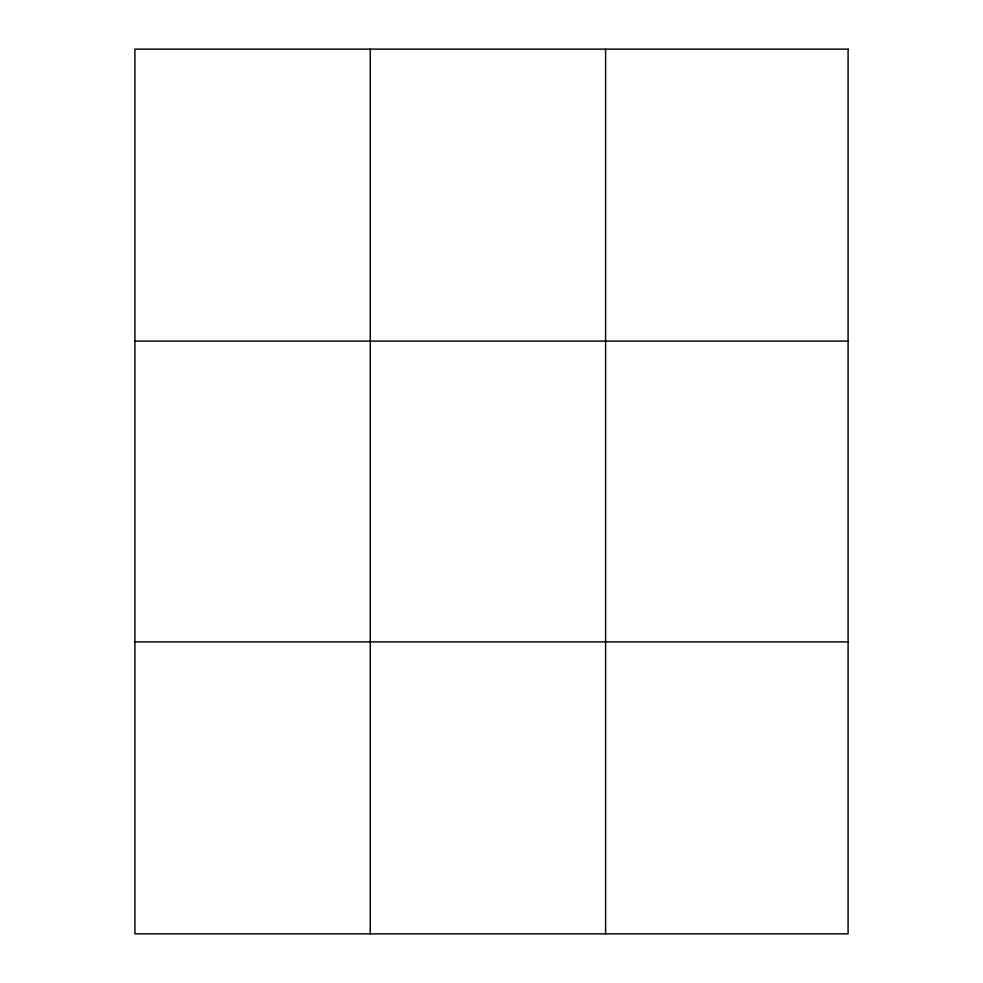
<?xml version="1.0" encoding="UTF-8"?>
<svg xmlns="http://www.w3.org/2000/svg" width="983" height="983" viewBox="0 0 983 983"><rect width="100%" height="100%" fill="white"/><g stroke="black" fill="none" stroke-linecap="round" stroke-linejoin="round"><path stroke-width="1.47" d="M370.259 49.15L370.259 933.85M605.602 49.15L605.602 933.85M134.917 341.101L848.083 341.101M134.917 641.899L848.083 641.899M848.083 49.15L848.083 933.85L134.917 933.85L134.917 49.15L848.083 49.15"/></g></svg>
